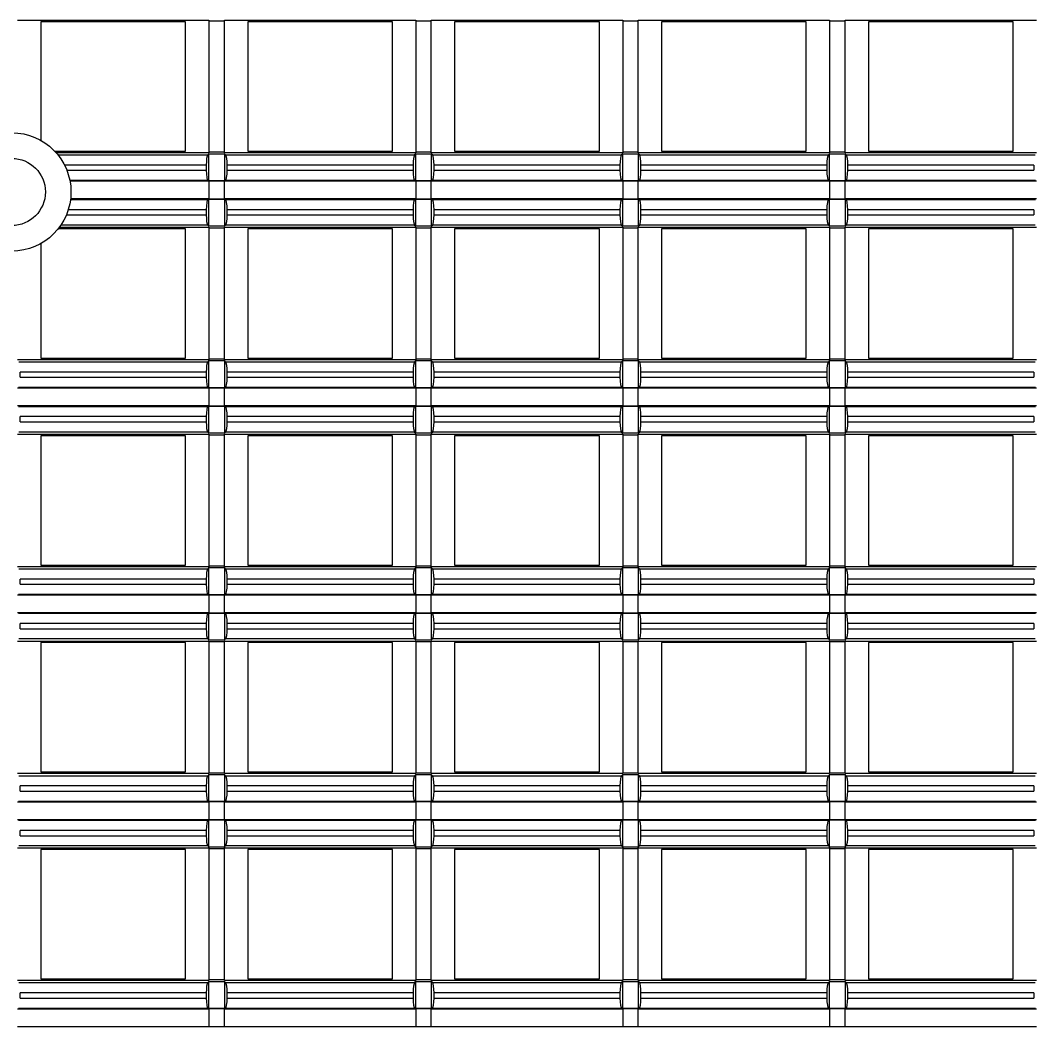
# Model space of a CAD drawing. Header units: inches. Extents: x 0 to 653, y 0 to 346.
# Drawn here: x 92.12 to 111.72, y 211.21 to 230.66 of the extents above; entities that cross this region are included whole.
import ezdxf

# ---------------------------------------------------------------- set-up
doc = ezdxf.new("R2010")
doc.units = ezdxf.units.IN
doc.header["$LTSCALE"] = 35.925693
doc.header["$MEASUREMENT"] = 0
doc.layers.get('0').update_dxf_attribs({"linetype": 'CONTINUOUS'})
doc.layers.add('2', color=7, linetype='CONTINUOUS')
doc.layers.add('71', color=7, linetype='CONTINUOUS')

msp = doc.modelspace()

# ---------------------------------------------------------------- linework, layer by layer
at = {"color": 3, "linetype": 'Continuous'}
msp.add_circle((91.96, 227.344), 0.65, dxfattribs=at)
at = {"layer": '2', "color": 132, "linetype": 'Continuous', "true_color": 0x00cccc}
for p, q in [((92.072, 230.663), (95.772, 230.663)), ((92.522, 230.631), (92.522, 228.342)), ((95.322, 230.631), (92.522, 230.631)), ((95.322, 228.132), (95.322, 230.631)), ((95.772, 230.663), (95.772, 228.1)), ((96.072, 230.645), (95.772, 230.645)), ((96.072, 228.1), (96.072, 230.663)), ((96.072, 230.663), (99.772, 230.663)), ((96.522, 230.631), (96.522, 228.132)), ((99.322, 230.631), (96.522, 230.631)), ((99.322, 228.132), (99.322, 230.631)), ((99.772, 230.663), (99.772, 228.1)), ((100.072, 230.645), (99.772, 230.645)), ((100.072, 228.1), (100.072, 230.663)), ((100.072, 230.663), (103.772, 230.663)), ((100.522, 230.631), (100.522, 228.132)), ((103.322, 230.631), (100.522, 230.631)), ((103.322, 228.132), (103.322, 230.631)), ((103.772, 230.663), (103.772, 228.1)), ((104.072, 230.645), (103.772, 230.645)), ((104.072, 228.1), (104.072, 230.663)), ((104.072, 230.663), (107.772, 230.663)), ((104.522, 230.631), (104.522, 228.132)), ((107.322, 230.631), (104.522, 230.631)), ((107.322, 228.132), (107.322, 230.631)), ((107.772, 230.663), (107.772, 228.1)), ((108.072, 230.645), (107.772, 230.645)), ((108.072, 228.1), (108.072, 230.663)), ((108.072, 230.663), (111.772, 230.663)), ((108.522, 230.631), (108.522, 228.132)), ((111.322, 230.631), (108.522, 230.631)), ((111.322, 228.132), (111.322, 230.631)), ((92.791, 228.132), (95.322, 228.132)), ((95.772, 228.1), (92.82, 228.1)), ((95.772, 228.118), (96.072, 228.118)), ((99.772, 228.1), (96.072, 228.1)), ((96.522, 228.132), (99.322, 228.132)), ((99.772, 228.118), (100.072, 228.118)), ((103.772, 228.1), (100.072, 228.1)), ((100.522, 228.132), (103.322, 228.132)), ((103.772, 228.118), (104.072, 228.118)), ((107.772, 228.1), (104.072, 228.1)), ((104.522, 228.132), (107.322, 228.132)), ((107.772, 228.118), (108.072, 228.118)), ((111.772, 228.1), (108.072, 228.1)), ((108.522, 228.132), (111.322, 228.132)), ((92.854, 228.059), (95.749, 228.059)), ((95.772, 228.083), (95.749, 228.059)), ((95.772, 227.559), (95.772, 228.083)), ((95.772, 228.083), (96.072, 228.083)), ((96.072, 228.083), (96.072, 227.559)), ((96.095, 228.059), (96.072, 228.083)), ((96.095, 228.059), (99.748, 228.059)), ((99.772, 228.083), (99.748, 228.059)), ((99.772, 227.559), (99.772, 228.083)), ((99.772, 228.083), (100.072, 228.083)), ((100.072, 228.083), (100.072, 227.559)), ((100.095, 228.059), (100.072, 228.083)), ((100.095, 228.059), (103.748, 228.059)), ((103.772, 228.083), (103.748, 228.059)), ((103.772, 227.559), (103.772, 228.083)), ((103.772, 228.083), (104.072, 228.083)), ((104.072, 228.083), (104.072, 227.559)), ((104.095, 228.059), (104.072, 228.083)), ((104.095, 228.059), (107.748, 228.059)), ((107.772, 228.083), (107.748, 228.059)), ((107.772, 227.559), (107.772, 228.083)), ((107.772, 228.083), (108.072, 228.083)), ((108.072, 228.083), (108.072, 227.559)), ((108.095, 228.059), (108.072, 228.083)), ((108.095, 228.059), (111.748, 228.059)), ((95.719, 227.862), (92.981, 227.862)), ((93.026, 227.763), (95.719, 227.763)), ((95.719, 227.862), (95.719, 227.763)), ((96.124, 227.763), (96.124, 227.862)), ((99.719, 227.862), (96.124, 227.862)), ((96.124, 227.763), (99.719, 227.763)), ((99.719, 227.862), (99.719, 227.763)), ((100.124, 227.763), (100.124, 227.862)), ((103.719, 227.862), (100.124, 227.862)), ((100.124, 227.763), (103.719, 227.763)), ((103.719, 227.862), (103.719, 227.763)), ((104.124, 227.763), (104.124, 227.862)), ((107.719, 227.862), (104.124, 227.862)), ((104.124, 227.763), (107.719, 227.763)), ((107.719, 227.862), (107.719, 227.763)), ((108.124, 227.763), (108.124, 227.862)), ((111.719, 227.862), (108.124, 227.862)), ((108.124, 227.763), (111.719, 227.763)), ((111.719, 227.862), (111.719, 227.763)), ((95.753, 227.563), (93.084, 227.563)), ((93.085, 227.556), (95.772, 227.556)), ((95.753, 227.563), (95.772, 227.559)), ((96.072, 227.559), (95.772, 227.559)), ((95.772, 227.556), (95.772, 227.208)), ((96.072, 227.552), (95.772, 227.552)), ((96.072, 227.559), (96.09, 227.563)), ((96.072, 227.208), (96.072, 227.556)), ((96.072, 227.556), (99.772, 227.556)), ((99.753, 227.563), (96.09, 227.563)), ((99.753, 227.563), (99.772, 227.559)), ((100.072, 227.559), (99.772, 227.559)), ((99.772, 227.556), (99.772, 227.208)), ((100.072, 227.552), (99.772, 227.552)), ((100.072, 227.559), (100.09, 227.563)), ((100.072, 227.208), (100.072, 227.556)), ((100.072, 227.556), (103.772, 227.556)), ((103.753, 227.563), (100.09, 227.563)), ((103.753, 227.563), (103.772, 227.559)), ((104.072, 227.559), (103.772, 227.559)), ((103.772, 227.556), (103.772, 227.208)), ((104.072, 227.552), (103.772, 227.552)), ((104.072, 227.559), (104.09, 227.563)), ((104.072, 227.208), (104.072, 227.556)), ((104.072, 227.556), (107.772, 227.556)), ((107.753, 227.563), (104.09, 227.563)), ((107.753, 227.563), (107.772, 227.559)), ((108.072, 227.559), (107.772, 227.559)), ((107.772, 227.556), (107.772, 227.208)), ((108.072, 227.552), (107.772, 227.552)), ((108.072, 227.559), (108.09, 227.563)), ((108.072, 227.208), (108.072, 227.556)), ((108.072, 227.556), (111.772, 227.556)), ((111.753, 227.563), (108.09, 227.563)), ((93.096, 227.2), (95.753, 227.2)), ((95.772, 227.208), (93.097, 227.208)), ((95.772, 227.204), (95.753, 227.2)), ((95.772, 227.211), (96.072, 227.211)), ((95.772, 226.68), (95.772, 227.204)), ((95.772, 227.204), (96.072, 227.204)), ((99.772, 227.208), (96.072, 227.208)), ((96.072, 227.204), (96.072, 226.68)), ((96.09, 227.2), (96.072, 227.204)), ((96.09, 227.2), (99.753, 227.2)), ((99.772, 227.204), (99.753, 227.2)), ((99.772, 227.211), (100.072, 227.211)), ((99.772, 226.68), (99.772, 227.204)), ((99.772, 227.204), (100.072, 227.204)), ((103.772, 227.208), (100.072, 227.208)), ((100.072, 227.204), (100.072, 226.68)), ((100.09, 227.2), (100.072, 227.204)), ((100.09, 227.2), (103.753, 227.2)), ((103.772, 227.204), (103.753, 227.2)), ((103.772, 227.211), (104.072, 227.211)), ((103.772, 226.68), (103.772, 227.204)), ((103.772, 227.204), (104.072, 227.204)), ((107.772, 227.208), (104.072, 227.208)), ((104.072, 227.204), (104.072, 226.68)), ((104.09, 227.2), (104.072, 227.204)), ((104.09, 227.2), (107.753, 227.2)), ((107.772, 227.204), (107.753, 227.2)), ((107.772, 227.211), (108.072, 227.211)), ((107.772, 226.68), (107.772, 227.204)), ((107.772, 227.204), (108.072, 227.204)), ((111.772, 227.208), (108.072, 227.208)), ((108.072, 227.204), (108.072, 226.68)), ((108.09, 227.2), (108.072, 227.204)), ((108.09, 227.2), (111.753, 227.2)), ((95.719, 227.001), (93.053, 227.001)), ((95.719, 227.001), (95.719, 226.901)), ((96.124, 226.901), (96.124, 227.001)), ((99.719, 227.001), (96.124, 227.001)), ((99.719, 227.001), (99.719, 226.901)), ((100.124, 226.901), (100.124, 227.001)), ((103.719, 227.001), (100.124, 227.001)), ((103.719, 227.001), (103.719, 226.901)), ((104.124, 226.901), (104.124, 227.001)), ((107.719, 227.001), (104.124, 227.001)), ((107.719, 227.001), (107.719, 226.901)), ((108.124, 226.901), (108.124, 227.001)), ((111.719, 227.001), (108.124, 227.001)), ((111.719, 227.001), (111.719, 226.901)), ((93.016, 226.901), (95.719, 226.901)), ((96.124, 226.901), (99.719, 226.901)), ((100.124, 226.901), (103.719, 226.901)), ((104.124, 226.901), (107.719, 226.901)), ((108.124, 226.901), (111.719, 226.901)), ((95.322, 226.632), (92.857, 226.632)), ((92.881, 226.663), (95.772, 226.663)), ((95.749, 226.704), (92.91, 226.704)), ((95.322, 224.132), (95.322, 226.632)), ((95.749, 226.704), (95.772, 226.68)), ((96.072, 226.68), (95.772, 226.68)), ((95.772, 226.663), (95.772, 224.1)), ((96.072, 226.645), (95.772, 226.645)), ((96.072, 226.68), (96.095, 226.704)), ((96.072, 224.1), (96.072, 226.663)), ((96.072, 226.663), (99.772, 226.663)), ((99.748, 226.704), (96.095, 226.704)), ((96.522, 226.632), (96.522, 224.132)), ((99.322, 226.632), (96.522, 226.632)), ((99.322, 224.132), (99.322, 226.632)), ((99.748, 226.704), (99.772, 226.68)), ((100.072, 226.68), (99.772, 226.68)), ((99.772, 226.663), (99.772, 224.1)), ((100.072, 226.645), (99.772, 226.645)), ((100.072, 226.68), (100.095, 226.704)), ((100.072, 224.1), (100.072, 226.663)), ((100.072, 226.663), (103.772, 226.663)), ((103.748, 226.704), (100.095, 226.704)), ((100.522, 226.632), (100.522, 224.132)), ((103.322, 226.632), (100.522, 226.632)), ((103.322, 224.132), (103.322, 226.632)), ((103.748, 226.704), (103.772, 226.68)), ((104.072, 226.68), (103.772, 226.68)), ((103.772, 226.663), (103.772, 224.1)), ((104.072, 226.645), (103.772, 226.645)), ((104.072, 226.68), (104.095, 226.704)), ((104.072, 224.1), (104.072, 226.663)), ((104.072, 226.663), (107.772, 226.663)), ((107.748, 226.704), (104.095, 226.704)), ((104.522, 226.632), (104.522, 224.132)), ((107.322, 226.632), (104.522, 226.632)), ((107.322, 224.132), (107.322, 226.632)), ((107.748, 226.704), (107.772, 226.68)), ((108.072, 226.68), (107.772, 226.68)), ((107.772, 226.663), (107.772, 224.1)), ((108.072, 226.645), (107.772, 226.645)), ((108.072, 226.68), (108.095, 226.704)), ((108.072, 224.1), (108.072, 226.663)), ((108.072, 226.663), (111.772, 226.663)), ((111.748, 226.704), (108.095, 226.704)), ((108.522, 226.632), (108.522, 224.132)), ((111.322, 226.632), (108.522, 226.632)), ((111.322, 224.132), (111.322, 226.632)), ((92.522, 226.346), (92.522, 224.132)), ((95.772, 224.1), (92.072, 224.1)), ((92.095, 224.059), (95.749, 224.059)), ((92.522, 224.132), (95.322, 224.132)), ((95.772, 224.083), (95.749, 224.059)), ((95.772, 224.118), (96.072, 224.118)), ((95.772, 223.559), (95.772, 224.083)), ((95.772, 224.083), (96.072, 224.083)), ((99.772, 224.1), (96.072, 224.1)), ((96.072, 224.083), (96.072, 223.559)), ((96.095, 224.059), (96.072, 224.083)), ((96.095, 224.059), (99.748, 224.059)), ((96.522, 224.132), (99.322, 224.132)), ((99.772, 224.083), (99.748, 224.059)), ((99.772, 224.118), (100.072, 224.118)), ((99.772, 223.559), (99.772, 224.083)), ((99.772, 224.083), (100.072, 224.083)), ((103.772, 224.1), (100.072, 224.1)), ((100.072, 224.083), (100.072, 223.559)), ((100.095, 224.059), (100.072, 224.083)), ((100.095, 224.059), (103.748, 224.059)), ((100.522, 224.132), (103.322, 224.132)), ((103.772, 224.083), (103.748, 224.059)), ((103.772, 224.118), (104.072, 224.118)), ((103.772, 223.559), (103.772, 224.083)), ((103.772, 224.083), (104.072, 224.083)), ((107.772, 224.1), (104.072, 224.1)), ((104.072, 224.083), (104.072, 223.559)), ((104.095, 224.059), (104.072, 224.083)), ((104.095, 224.059), (107.748, 224.059)), ((104.522, 224.132), (107.322, 224.132)), ((107.772, 224.083), (107.748, 224.059)), ((107.772, 224.118), (108.072, 224.118)), ((107.772, 223.559), (107.772, 224.083)), ((107.772, 224.083), (108.072, 224.083)), ((111.772, 224.1), (108.072, 224.1)), ((108.072, 224.083), (108.072, 223.559)), ((108.095, 224.059), (108.072, 224.083)), ((108.095, 224.059), (111.748, 224.059)), ((108.522, 224.132), (111.322, 224.132)), ((92.124, 223.763), (92.124, 223.862)), ((95.719, 223.862), (92.124, 223.862)), ((95.719, 223.862), (95.719, 223.763)), ((96.124, 223.763), (96.124, 223.862)), ((99.719, 223.862), (96.124, 223.862)), ((99.719, 223.862), (99.719, 223.763)), ((100.124, 223.763), (100.124, 223.862)), ((103.719, 223.862), (100.124, 223.862)), ((103.719, 223.862), (103.719, 223.763)), ((104.124, 223.763), (104.124, 223.862)), ((107.719, 223.862), (104.124, 223.862)), ((107.719, 223.862), (107.719, 223.763)), ((108.124, 223.763), (108.124, 223.862)), ((111.719, 223.862), (108.124, 223.862)), ((111.719, 223.862), (111.719, 223.763)), ((92.124, 223.763), (95.719, 223.763)), ((96.124, 223.763), (99.719, 223.763)), ((100.124, 223.763), (103.719, 223.763)), ((104.124, 223.763), (107.719, 223.763)), ((108.124, 223.763), (111.719, 223.763)), ((92.072, 223.556), (95.772, 223.556)), ((95.753, 223.563), (92.09, 223.563)), ((95.753, 223.563), (95.772, 223.559)), ((96.072, 223.559), (95.772, 223.559)), ((95.772, 223.556), (95.772, 223.208)), ((96.072, 223.552), (95.772, 223.552)), ((96.072, 223.559), (96.09, 223.563)), ((96.072, 223.208), (96.072, 223.556)), ((96.072, 223.556), (99.772, 223.556)), ((99.753, 223.563), (96.09, 223.563)), ((99.753, 223.563), (99.772, 223.559)), ((100.072, 223.559), (99.772, 223.559)), ((99.772, 223.556), (99.772, 223.208)), ((100.072, 223.552), (99.772, 223.552)), ((100.072, 223.559), (100.09, 223.563)), ((100.072, 223.208), (100.072, 223.556)), ((100.072, 223.556), (103.772, 223.556)), ((103.753, 223.563), (100.09, 223.563)), ((103.753, 223.563), (103.772, 223.559)), ((104.072, 223.559), (103.772, 223.559)), ((103.772, 223.556), (103.772, 223.208)), ((104.072, 223.552), (103.772, 223.552)), ((104.072, 223.559), (104.09, 223.563)), ((104.072, 223.208), (104.072, 223.556)), ((104.072, 223.556), (107.772, 223.556)), ((107.753, 223.563), (104.09, 223.563)), ((107.753, 223.563), (107.772, 223.559)), ((108.072, 223.559), (107.772, 223.559)), ((107.772, 223.556), (107.772, 223.208)), ((108.072, 223.552), (107.772, 223.552)), ((108.072, 223.559), (108.09, 223.563)), ((108.072, 223.208), (108.072, 223.556)), ((108.072, 223.556), (111.772, 223.556)), ((111.753, 223.563), (108.09, 223.563)), ((95.772, 223.208), (92.072, 223.208)), ((92.09, 223.2), (95.753, 223.2)), ((95.772, 223.204), (95.753, 223.2)), ((95.772, 223.211), (96.072, 223.211)), ((95.772, 222.681), (95.772, 223.204)), ((95.772, 223.204), (96.072, 223.204)), ((99.772, 223.208), (96.072, 223.208)), ((96.072, 223.204), (96.072, 222.681)), ((96.09, 223.2), (96.072, 223.204)), ((96.09, 223.2), (99.753, 223.2)), ((99.772, 223.204), (99.753, 223.2)), ((99.772, 223.211), (100.072, 223.211)), ((99.772, 222.681), (99.772, 223.204)), ((99.772, 223.204), (100.072, 223.204)), ((103.772, 223.208), (100.072, 223.208)), ((100.072, 223.204), (100.072, 222.681)), ((100.09, 223.2), (100.072, 223.204)), ((100.09, 223.2), (103.753, 223.2)), ((103.772, 223.204), (103.753, 223.2)), ((103.772, 223.211), (104.072, 223.211)), ((103.772, 222.681), (103.772, 223.204)), ((103.772, 223.204), (104.072, 223.204)), ((107.772, 223.208), (104.072, 223.208)), ((104.072, 223.204), (104.072, 222.681)), ((104.09, 223.2), (104.072, 223.204)), ((104.09, 223.2), (107.753, 223.2)), ((107.772, 223.204), (107.753, 223.2)), ((107.772, 223.211), (108.072, 223.211)), ((107.772, 222.681), (107.772, 223.204)), ((107.772, 223.204), (108.072, 223.204)), ((111.772, 223.208), (108.072, 223.208)), ((108.072, 223.204), (108.072, 222.681)), ((108.09, 223.2), (108.072, 223.204)), ((108.09, 223.2), (111.753, 223.2)), ((92.124, 222.901), (92.124, 223.001)), ((95.719, 223.001), (92.124, 223.001)), ((95.719, 223.001), (95.719, 222.901)), ((96.124, 222.901), (96.124, 223.001)), ((99.719, 223.001), (96.124, 223.001)), ((99.719, 223.001), (99.719, 222.901)), ((100.124, 222.901), (100.124, 223.001)), ((103.719, 223.001), (100.124, 223.001)), ((103.719, 223.001), (103.719, 222.901)), ((104.124, 222.901), (104.124, 223.001)), ((107.719, 223.001), (104.124, 223.001)), ((107.719, 223.001), (107.719, 222.901)), ((108.124, 222.901), (108.124, 223.001)), ((111.719, 223.001), (108.124, 223.001)), ((111.719, 223.001), (111.719, 222.901)), ((92.124, 222.901), (95.719, 222.901)), ((96.124, 222.901), (99.719, 222.901)), ((100.124, 222.901), (103.719, 222.901)), ((104.124, 222.901), (107.719, 222.901)), ((108.124, 222.901), (111.719, 222.901)), ((92.072, 222.663), (95.772, 222.663)), ((95.749, 222.704), (92.095, 222.704)), ((92.522, 222.632), (92.522, 220.132)), ((95.322, 222.632), (92.522, 222.632)), ((95.322, 220.132), (95.322, 222.632)), ((95.749, 222.704), (95.772, 222.681)), ((96.072, 222.681), (95.772, 222.681)), ((95.772, 222.663), (95.772, 220.1)), ((96.072, 222.645), (95.772, 222.645)), ((96.072, 222.681), (96.095, 222.704)), ((96.072, 220.1), (96.072, 222.663)), ((96.072, 222.663), (99.772, 222.663)), ((99.748, 222.704), (96.095, 222.704)), ((96.522, 222.632), (96.522, 220.132)), ((99.322, 222.632), (96.522, 222.632)), ((99.322, 220.132), (99.322, 222.632)), ((99.748, 222.704), (99.772, 222.681)), ((100.072, 222.681), (99.772, 222.681)), ((99.772, 222.663), (99.772, 220.1)), ((100.072, 222.645), (99.772, 222.645)), ((100.072, 222.681), (100.095, 222.704)), ((100.072, 220.1), (100.072, 222.663)), ((100.072, 222.663), (103.772, 222.663)), ((103.748, 222.704), (100.095, 222.704)), ((100.522, 222.632), (100.522, 220.132)), ((103.322, 222.632), (100.522, 222.632)), ((103.322, 220.132), (103.322, 222.632)), ((103.748, 222.704), (103.772, 222.681)), ((104.072, 222.681), (103.772, 222.681)), ((103.772, 222.663), (103.772, 220.1)), ((104.072, 222.645), (103.772, 222.645)), ((104.072, 222.681), (104.095, 222.704)), ((104.072, 220.1), (104.072, 222.663)), ((104.072, 222.663), (107.772, 222.663)), ((107.748, 222.704), (104.095, 222.704)), ((104.522, 222.632), (104.522, 220.132)), ((107.322, 222.632), (104.522, 222.632)), ((107.322, 220.132), (107.322, 222.632)), ((107.748, 222.704), (107.772, 222.681)), ((108.072, 222.681), (107.772, 222.681)), ((107.772, 222.663), (107.772, 220.1)), ((108.072, 222.645), (107.772, 222.645)), ((108.072, 222.681), (108.095, 222.704)), ((108.072, 220.1), (108.072, 222.663)), ((108.072, 222.663), (111.772, 222.663)), ((111.748, 222.704), (108.095, 222.704)), ((108.522, 222.632), (108.522, 220.132)), ((111.322, 222.632), (108.522, 222.632)), ((111.322, 220.132), (111.322, 222.632)), ((95.772, 220.1), (92.072, 220.1)), ((92.095, 220.059), (95.749, 220.059)), ((92.522, 220.132), (95.322, 220.132)), ((95.772, 220.083), (95.749, 220.059)), ((95.772, 220.118), (96.072, 220.118)), ((95.772, 219.559), (95.772, 220.083)), ((95.772, 220.083), (96.072, 220.083)), ((99.772, 220.1), (96.072, 220.1)), ((96.072, 220.083), (96.072, 219.559)), ((96.095, 220.059), (96.072, 220.083)), ((96.095, 220.059), (99.748, 220.059)), ((96.522, 220.132), (99.322, 220.132)), ((99.772, 220.083), (99.748, 220.059)), ((99.772, 220.118), (100.072, 220.118)), ((99.772, 219.559), (99.772, 220.083)), ((99.772, 220.083), (100.072, 220.083)), ((103.772, 220.1), (100.072, 220.1)), ((100.072, 220.083), (100.072, 219.559)), ((100.095, 220.059), (100.072, 220.083)), ((100.095, 220.059), (103.748, 220.059)), ((100.522, 220.132), (103.322, 220.132)), ((103.772, 220.083), (103.748, 220.059)), ((103.772, 220.118), (104.072, 220.118)), ((103.772, 219.559), (103.772, 220.083)), ((103.772, 220.083), (104.072, 220.083)), ((107.772, 220.1), (104.072, 220.1)), ((104.072, 220.083), (104.072, 219.559)), ((104.095, 220.059), (104.072, 220.083)), ((104.095, 220.059), (107.748, 220.059)), ((104.522, 220.132), (107.322, 220.132)), ((107.772, 220.083), (107.748, 220.059)), ((107.772, 220.118), (108.072, 220.118)), ((107.772, 219.559), (107.772, 220.083)), ((107.772, 220.083), (108.072, 220.083)), ((111.772, 220.1), (108.072, 220.1)), ((108.072, 220.083), (108.072, 219.559)), ((108.095, 220.059), (108.072, 220.083)), ((108.095, 220.059), (111.748, 220.059)), ((108.522, 220.132), (111.322, 220.132)), ((92.124, 219.763), (92.124, 219.862)), ((95.719, 219.862), (92.124, 219.862)), ((95.719, 219.862), (95.719, 219.763)), ((96.124, 219.763), (96.124, 219.862)), ((99.719, 219.862), (96.124, 219.862)), ((99.719, 219.862), (99.719, 219.763)), ((100.124, 219.763), (100.124, 219.862)), ((103.719, 219.862), (100.124, 219.862)), ((103.719, 219.862), (103.719, 219.763)), ((104.124, 219.763), (104.124, 219.862)), ((107.719, 219.862), (104.124, 219.862)), ((107.719, 219.862), (107.719, 219.763)), ((108.124, 219.763), (108.124, 219.862)), ((111.719, 219.862), (108.124, 219.862)), ((111.719, 219.862), (111.719, 219.763)), ((92.124, 219.763), (95.719, 219.763)), ((96.124, 219.763), (99.719, 219.763)), ((100.124, 219.763), (103.719, 219.763)), ((104.124, 219.763), (107.719, 219.763)), ((108.124, 219.763), (111.719, 219.763)), ((92.072, 219.556), (95.772, 219.556)), ((95.753, 219.563), (92.09, 219.563)), ((95.753, 219.563), (95.772, 219.559)), ((96.072, 219.559), (95.772, 219.559)), ((95.772, 219.556), (95.772, 219.208)), ((96.072, 219.552), (95.772, 219.552)), ((96.072, 219.559), (96.09, 219.563)), ((96.072, 219.208), (96.072, 219.556)), ((96.072, 219.556), (99.772, 219.556)), ((99.753, 219.563), (96.09, 219.563)), ((99.753, 219.563), (99.772, 219.559)), ((100.072, 219.559), (99.772, 219.559)), ((99.772, 219.556), (99.772, 219.208)), ((100.072, 219.552), (99.772, 219.552)), ((100.072, 219.559), (100.09, 219.563)), ((100.072, 219.208), (100.072, 219.556)), ((100.072, 219.556), (103.772, 219.556)), ((103.753, 219.563), (100.09, 219.563)), ((103.753, 219.563), (103.772, 219.559)), ((104.072, 219.559), (103.772, 219.559)), ((103.772, 219.556), (103.772, 219.208)), ((104.072, 219.552), (103.772, 219.552)), ((104.072, 219.559), (104.09, 219.563)), ((104.072, 219.208), (104.072, 219.556)), ((104.072, 219.556), (107.772, 219.556)), ((107.753, 219.563), (104.09, 219.563)), ((107.753, 219.563), (107.772, 219.559)), ((108.072, 219.559), (107.772, 219.559)), ((107.772, 219.556), (107.772, 219.208)), ((108.072, 219.552), (107.772, 219.552)), ((108.072, 219.559), (108.09, 219.563)), ((108.072, 219.208), (108.072, 219.556)), ((108.072, 219.556), (111.772, 219.556)), ((111.753, 219.563), (108.09, 219.563)), ((95.772, 219.208), (92.072, 219.208)), ((92.09, 219.201), (95.753, 219.201)), ((95.772, 219.204), (95.753, 219.201)), ((95.772, 219.211), (96.072, 219.211)), ((95.772, 218.681), (95.772, 219.204)), ((95.772, 219.204), (96.072, 219.204)), ((99.772, 219.208), (96.072, 219.208)), ((96.072, 219.204), (96.072, 218.681)), ((96.09, 219.201), (96.072, 219.204)), ((96.09, 219.201), (99.753, 219.201)), ((99.772, 219.204), (99.753, 219.201)), ((99.772, 219.211), (100.072, 219.211)), ((99.772, 218.681), (99.772, 219.204)), ((99.772, 219.204), (100.072, 219.204)), ((103.772, 219.208), (100.072, 219.208)), ((100.072, 219.204), (100.072, 218.681)), ((100.09, 219.201), (100.072, 219.204)), ((100.09, 219.201), (103.753, 219.201)), ((103.772, 219.204), (103.753, 219.201)), ((103.772, 219.211), (104.072, 219.211)), ((103.772, 218.681), (103.772, 219.204)), ((103.772, 219.204), (104.072, 219.204)), ((107.772, 219.208), (104.072, 219.208)), ((104.072, 219.204), (104.072, 218.681)), ((104.09, 219.201), (104.072, 219.204)), ((104.09, 219.201), (107.753, 219.201)), ((107.772, 219.204), (107.753, 219.201)), ((107.772, 219.211), (108.072, 219.211)), ((107.772, 218.681), (107.772, 219.204)), ((107.772, 219.204), (108.072, 219.204)), ((111.772, 219.208), (108.072, 219.208)), ((108.072, 219.204), (108.072, 218.681)), ((108.09, 219.201), (108.072, 219.204)), ((108.09, 219.201), (111.753, 219.201)), ((92.124, 218.901), (92.124, 219.001)), ((95.719, 219.001), (92.124, 219.001)), ((92.124, 218.901), (95.719, 218.901)), ((95.719, 219.001), (95.719, 218.901)), ((96.124, 218.901), (96.124, 219.001)), ((99.719, 219.001), (96.124, 219.001)), ((96.124, 218.901), (99.719, 218.901)), ((99.719, 219.001), (99.719, 218.901)), ((100.124, 218.901), (100.124, 219.001)), ((103.719, 219.001), (100.124, 219.001)), ((100.124, 218.901), (103.719, 218.901)), ((103.719, 219.001), (103.719, 218.901)), ((104.124, 218.901), (104.124, 219.001)), ((107.719, 219.001), (104.124, 219.001)), ((104.124, 218.901), (107.719, 218.901)), ((107.719, 219.001), (107.719, 218.901)), ((108.124, 218.901), (108.124, 219.001)), ((111.719, 219.001), (108.124, 219.001)), ((108.124, 218.901), (111.719, 218.901)), ((111.719, 219.001), (111.719, 218.901)), ((95.749, 218.704), (92.095, 218.704)), ((95.749, 218.704), (95.772, 218.681)), ((96.072, 218.681), (95.772, 218.681)), ((96.072, 218.681), (96.095, 218.704)), ((99.748, 218.704), (96.095, 218.704)), ((99.748, 218.704), (99.772, 218.681)), ((100.072, 218.681), (99.772, 218.681)), ((100.072, 218.681), (100.095, 218.704)), ((103.748, 218.704), (100.095, 218.704)), ((103.748, 218.704), (103.772, 218.681)), ((104.072, 218.681), (103.772, 218.681)), ((104.072, 218.681), (104.095, 218.704)), ((107.748, 218.704), (104.095, 218.704)), ((107.748, 218.704), (107.772, 218.681)), ((108.072, 218.681), (107.772, 218.681)), ((108.072, 218.681), (108.095, 218.704)), ((111.748, 218.704), (108.095, 218.704)), ((92.072, 218.663), (95.772, 218.663)), ((92.522, 218.632), (92.522, 216.132)), ((95.322, 218.632), (92.522, 218.632)), ((95.322, 216.132), (95.322, 218.632)), ((95.772, 218.663), (95.772, 216.1)), ((96.072, 218.645), (95.772, 218.645)), ((96.072, 216.1), (96.072, 218.663)), ((96.072, 218.663), (99.772, 218.663)), ((96.522, 218.632), (96.522, 216.132)), ((99.322, 218.632), (96.522, 218.632)), ((99.322, 216.132), (99.322, 218.632)), ((99.772, 218.663), (99.772, 216.1)), ((100.072, 218.645), (99.772, 218.645)), ((100.072, 216.1), (100.072, 218.663)), ((100.072, 218.663), (103.772, 218.663)), ((100.522, 218.632), (100.522, 216.132)), ((103.322, 218.632), (100.522, 218.632)), ((103.322, 216.132), (103.322, 218.632)), ((103.772, 218.663), (103.772, 216.1)), ((104.072, 218.645), (103.772, 218.645)), ((104.072, 216.1), (104.072, 218.663)), ((104.072, 218.663), (107.772, 218.663)), ((104.522, 218.632), (104.522, 216.132)), ((107.322, 218.632), (104.522, 218.632)), ((107.322, 216.132), (107.322, 218.632)), ((107.772, 218.663), (107.772, 216.1)), ((108.072, 218.645), (107.772, 218.645)), ((108.072, 216.1), (108.072, 218.663)), ((108.072, 218.663), (111.772, 218.663)), ((108.522, 218.632), (108.522, 216.132)), ((111.322, 218.632), (108.522, 218.632)), ((111.322, 216.132), (111.322, 218.632)), ((92.522, 216.132), (95.322, 216.132)), ((96.522, 216.132), (99.322, 216.132)), ((100.522, 216.132), (103.322, 216.132)), ((104.522, 216.132), (107.322, 216.132)), ((108.522, 216.132), (111.322, 216.132)), ((95.772, 216.1), (92.072, 216.1)), ((92.095, 216.059), (95.749, 216.059)), ((95.772, 216.083), (95.749, 216.059)), ((95.772, 216.118), (96.072, 216.118)), ((95.772, 215.559), (95.772, 216.083)), ((95.772, 216.083), (96.072, 216.083)), ((99.772, 216.1), (96.072, 216.1)), ((96.072, 216.083), (96.072, 215.559)), ((96.095, 216.059), (96.072, 216.083)), ((96.095, 216.059), (99.748, 216.059)), ((99.772, 216.083), (99.748, 216.059)), ((99.772, 216.118), (100.072, 216.118)), ((99.772, 215.559), (99.772, 216.083)), ((99.772, 216.083), (100.072, 216.083)), ((103.772, 216.1), (100.072, 216.1)), ((100.072, 216.083), (100.072, 215.559)), ((100.095, 216.059), (100.072, 216.083)), ((100.095, 216.059), (103.748, 216.059)), ((103.772, 216.083), (103.748, 216.059)), ((103.772, 216.118), (104.072, 216.118)), ((103.772, 215.559), (103.772, 216.083)), ((103.772, 216.083), (104.072, 216.083)), ((107.772, 216.1), (104.072, 216.1)), ((104.072, 216.083), (104.072, 215.559)), ((104.095, 216.059), (104.072, 216.083)), ((104.095, 216.059), (107.748, 216.059)), ((107.772, 216.083), (107.748, 216.059)), ((107.772, 216.118), (108.072, 216.118)), ((107.772, 215.559), (107.772, 216.083)), ((107.772, 216.083), (108.072, 216.083)), ((111.772, 216.1), (108.072, 216.1)), ((108.072, 216.083), (108.072, 215.559)), ((108.095, 216.059), (108.072, 216.083)), ((108.095, 216.059), (111.748, 216.059)), ((92.124, 215.763), (92.124, 215.863)), ((95.719, 215.863), (92.124, 215.863)), ((92.124, 215.763), (95.719, 215.763)), ((95.719, 215.863), (95.719, 215.763)), ((96.124, 215.763), (96.124, 215.863)), ((99.719, 215.863), (96.124, 215.863)), ((96.124, 215.763), (99.719, 215.763)), ((99.719, 215.863), (99.719, 215.763)), ((100.124, 215.763), (100.124, 215.863)), ((103.719, 215.863), (100.124, 215.863)), ((100.124, 215.763), (103.719, 215.763)), ((103.719, 215.863), (103.719, 215.763)), ((104.124, 215.763), (104.124, 215.863)), ((107.719, 215.863), (104.124, 215.863)), ((104.124, 215.763), (107.719, 215.763)), ((107.719, 215.863), (107.719, 215.763)), ((108.124, 215.763), (108.124, 215.863)), ((111.719, 215.863), (108.124, 215.863)), ((108.124, 215.763), (111.719, 215.763)), ((111.719, 215.863), (111.719, 215.763)), ((92.072, 215.556), (95.772, 215.556)), ((95.753, 215.563), (92.09, 215.563)), ((95.753, 215.563), (95.772, 215.559)), ((96.072, 215.559), (95.772, 215.559)), ((95.772, 215.556), (95.772, 215.208)), ((96.072, 215.552), (95.772, 215.552)), ((96.072, 215.559), (96.09, 215.563)), ((96.072, 215.208), (96.072, 215.556)), ((96.072, 215.556), (99.772, 215.556)), ((99.753, 215.563), (96.09, 215.563)), ((99.753, 215.563), (99.772, 215.559)), ((100.072, 215.559), (99.772, 215.559)), ((99.772, 215.556), (99.772, 215.208)), ((100.072, 215.552), (99.772, 215.552)), ((100.072, 215.559), (100.09, 215.563)), ((100.072, 215.208), (100.072, 215.556)), ((100.072, 215.556), (103.772, 215.556)), ((103.753, 215.563), (100.09, 215.563)), ((103.753, 215.563), (103.772, 215.559)), ((104.072, 215.559), (103.772, 215.559)), ((103.772, 215.556), (103.772, 215.208)), ((104.072, 215.552), (103.772, 215.552)), ((104.072, 215.559), (104.09, 215.563)), ((104.072, 215.208), (104.072, 215.556)), ((104.072, 215.556), (107.772, 215.556)), ((107.753, 215.563), (104.09, 215.563)), ((107.753, 215.563), (107.772, 215.559)), ((108.072, 215.559), (107.772, 215.559)), ((107.772, 215.556), (107.772, 215.208)), ((108.072, 215.552), (107.772, 215.552)), ((108.072, 215.559), (108.09, 215.563)), ((108.072, 215.208), (108.072, 215.556)), ((108.072, 215.556), (111.772, 215.556)), ((111.753, 215.563), (108.09, 215.563)), ((95.772, 215.208), (92.072, 215.208)), ((92.09, 215.201), (95.753, 215.201)), ((95.772, 215.204), (95.753, 215.201)), ((95.772, 215.211), (96.072, 215.211)), ((95.772, 214.681), (95.772, 215.204)), ((95.772, 215.204), (96.072, 215.204)), ((99.772, 215.208), (96.072, 215.208)), ((96.072, 215.204), (96.072, 214.681)), ((96.09, 215.201), (96.072, 215.204)), ((96.09, 215.201), (99.753, 215.201)), ((99.772, 215.204), (99.753, 215.201)), ((99.772, 215.211), (100.072, 215.211)), ((99.772, 214.681), (99.772, 215.204)), ((99.772, 215.204), (100.072, 215.204)), ((103.772, 215.208), (100.072, 215.208)), ((100.072, 215.204), (100.072, 214.681)), ((100.09, 215.201), (100.072, 215.204)), ((100.09, 215.201), (103.753, 215.201)), ((103.772, 215.204), (103.753, 215.201)), ((103.772, 215.211), (104.072, 215.211)), ((103.772, 214.681), (103.772, 215.204)), ((103.772, 215.204), (104.072, 215.204)), ((107.772, 215.208), (104.072, 215.208)), ((104.072, 215.204), (104.072, 214.681)), ((104.09, 215.201), (104.072, 215.204)), ((104.09, 215.201), (107.753, 215.201)), ((107.772, 215.204), (107.753, 215.201)), ((107.772, 215.211), (108.072, 215.211)), ((107.772, 214.681), (107.772, 215.204)), ((107.772, 215.204), (108.072, 215.204)), ((111.772, 215.208), (108.072, 215.208)), ((108.072, 215.204), (108.072, 214.681)), ((108.09, 215.201), (108.072, 215.204)), ((108.09, 215.201), (111.753, 215.201)), ((92.124, 214.901), (92.124, 215.001)), ((95.719, 215.001), (92.124, 215.001)), ((95.719, 215.001), (95.719, 214.901)), ((96.124, 214.901), (96.124, 215.001)), ((99.719, 215.001), (96.124, 215.001)), ((99.719, 215.001), (99.719, 214.901)), ((100.124, 214.901), (100.124, 215.001)), ((103.719, 215.001), (100.124, 215.001)), ((103.719, 215.001), (103.719, 214.901)), ((104.124, 214.901), (104.124, 215.001)), ((107.719, 215.001), (104.124, 215.001)), ((107.719, 215.001), (107.719, 214.901)), ((108.124, 214.901), (108.124, 215.001)), ((111.719, 215.001), (108.124, 215.001)), ((111.719, 215.001), (111.719, 214.901)), ((92.124, 214.901), (95.719, 214.901)), ((96.124, 214.901), (99.719, 214.901)), ((100.124, 214.901), (103.719, 214.901)), ((104.124, 214.901), (107.719, 214.901)), ((108.124, 214.901), (111.719, 214.901)), ((92.072, 214.663), (95.772, 214.663)), ((95.749, 214.704), (92.095, 214.704)), ((92.522, 214.632), (92.522, 212.132)), ((95.322, 214.632), (92.522, 214.632)), ((95.322, 212.132), (95.322, 214.632)), ((95.749, 214.704), (95.772, 214.681)), ((96.072, 214.681), (95.772, 214.681)), ((95.772, 214.663), (95.772, 212.1)), ((96.072, 214.645), (95.772, 214.645)), ((96.072, 214.681), (96.095, 214.704)), ((96.072, 212.1), (96.072, 214.663)), ((96.072, 214.663), (99.772, 214.663)), ((99.748, 214.704), (96.095, 214.704)), ((96.522, 214.632), (96.522, 212.132)), ((99.322, 214.632), (96.522, 214.632)), ((99.322, 212.132), (99.322, 214.632)), ((99.748, 214.704), (99.772, 214.681)), ((100.072, 214.681), (99.772, 214.681)), ((99.772, 214.663), (99.772, 212.1)), ((100.072, 214.645), (99.772, 214.645)), ((100.072, 214.681), (100.095, 214.704)), ((100.072, 212.1), (100.072, 214.663)), ((100.072, 214.663), (103.772, 214.663)), ((103.748, 214.704), (100.095, 214.704)), ((100.522, 214.632), (100.522, 212.132)), ((103.322, 214.632), (100.522, 214.632)), ((103.322, 212.132), (103.322, 214.632)), ((103.748, 214.704), (103.772, 214.681)), ((104.072, 214.681), (103.772, 214.681)), ((103.772, 214.663), (103.772, 212.1)), ((104.072, 214.645), (103.772, 214.645)), ((104.072, 214.681), (104.095, 214.704)), ((104.072, 212.1), (104.072, 214.663)), ((104.072, 214.663), (107.772, 214.663)), ((107.748, 214.704), (104.095, 214.704)), ((104.522, 214.632), (104.522, 212.132)), ((107.322, 214.632), (104.522, 214.632)), ((107.322, 212.132), (107.322, 214.632)), ((107.748, 214.704), (107.772, 214.681)), ((108.072, 214.681), (107.772, 214.681)), ((107.772, 214.663), (107.772, 212.1)), ((108.072, 214.645), (107.772, 214.645)), ((108.072, 214.681), (108.095, 214.704)), ((108.072, 212.1), (108.072, 214.663)), ((108.072, 214.663), (111.772, 214.663)), ((111.748, 214.704), (108.095, 214.704)), ((108.522, 214.632), (108.522, 212.132)), ((111.322, 214.632), (108.522, 214.632)), ((111.322, 212.132), (111.322, 214.632)), ((95.772, 212.1), (92.072, 212.1)), ((92.095, 212.06), (95.749, 212.06)), ((92.522, 212.132), (95.322, 212.132)), ((95.772, 212.083), (95.749, 212.06)), ((95.772, 212.118), (96.072, 212.118)), ((95.772, 211.559), (95.772, 212.083)), ((95.772, 212.083), (96.072, 212.083)), ((99.772, 212.1), (96.072, 212.1)), ((96.072, 212.083), (96.072, 211.559)), ((96.095, 212.06), (96.072, 212.083)), ((96.095, 212.06), (99.748, 212.06)), ((96.522, 212.132), (99.322, 212.132)), ((99.772, 212.083), (99.748, 212.06)), ((99.772, 212.118), (100.072, 212.118)), ((99.772, 211.559), (99.772, 212.083)), ((99.772, 212.083), (100.072, 212.083)), ((103.772, 212.1), (100.072, 212.1)), ((100.072, 212.083), (100.072, 211.559)), ((100.095, 212.06), (100.072, 212.083)), ((100.095, 212.06), (103.748, 212.06)), ((100.522, 212.132), (103.322, 212.132)), ((103.772, 212.083), (103.748, 212.06)), ((103.772, 212.118), (104.072, 212.118)), ((103.772, 211.559), (103.772, 212.083)), ((103.772, 212.083), (104.072, 212.083)), ((107.772, 212.1), (104.072, 212.1)), ((104.072, 212.083), (104.072, 211.559)), ((104.095, 212.06), (104.072, 212.083)), ((104.095, 212.06), (107.748, 212.06)), ((104.522, 212.132), (107.322, 212.132)), ((107.772, 212.083), (107.748, 212.06)), ((107.772, 212.118), (108.072, 212.118)), ((107.772, 211.559), (107.772, 212.083)), ((107.772, 212.083), (108.072, 212.083)), ((111.772, 212.1), (108.072, 212.1)), ((108.072, 212.083), (108.072, 211.559)), ((108.095, 212.06), (108.072, 212.083)), ((108.095, 212.06), (111.748, 212.06)), ((108.522, 212.132), (111.322, 212.132)), ((92.124, 211.763), (92.124, 211.863)), ((95.719, 211.863), (92.124, 211.863)), ((95.719, 211.863), (95.719, 211.763)), ((96.124, 211.763), (96.124, 211.863)), ((99.719, 211.863), (96.124, 211.863)), ((99.719, 211.863), (99.719, 211.763)), ((100.124, 211.763), (100.124, 211.863)), ((103.719, 211.863), (100.124, 211.863)), ((103.719, 211.863), (103.719, 211.763)), ((104.124, 211.763), (104.124, 211.863)), ((107.719, 211.863), (104.124, 211.863)), ((107.719, 211.863), (107.719, 211.763)), ((108.124, 211.763), (108.124, 211.863)), ((111.719, 211.863), (108.124, 211.863)), ((111.719, 211.863), (111.719, 211.763)), ((92.124, 211.763), (95.719, 211.763)), ((96.124, 211.763), (99.719, 211.763)), ((100.124, 211.763), (103.719, 211.763)), ((104.124, 211.763), (107.719, 211.763)), ((108.124, 211.763), (111.719, 211.763)), ((92.072, 211.556), (95.772, 211.556)), ((95.753, 211.563), (92.09, 211.563)), ((95.753, 211.563), (95.772, 211.559)), ((96.072, 211.559), (95.772, 211.559)), ((95.772, 211.556), (95.772, 211.208)), ((96.072, 211.552), (95.772, 211.552)), ((96.072, 211.559), (96.09, 211.563)), ((96.072, 211.208), (96.072, 211.556)), ((96.072, 211.556), (99.772, 211.556)), ((99.753, 211.563), (96.09, 211.563)), ((99.753, 211.563), (99.772, 211.559)), ((100.072, 211.559), (99.772, 211.559)), ((99.772, 211.556), (99.772, 211.208)), ((100.072, 211.552), (99.772, 211.552)), ((100.072, 211.559), (100.09, 211.563)), ((100.072, 211.208), (100.072, 211.556)), ((100.072, 211.556), (103.772, 211.556)), ((103.753, 211.563), (100.09, 211.563)), ((103.753, 211.563), (103.772, 211.559)), ((104.072, 211.559), (103.772, 211.559)), ((103.772, 211.556), (103.772, 211.208)), ((104.072, 211.552), (103.772, 211.552)), ((104.072, 211.559), (104.09, 211.563)), ((104.072, 211.208), (104.072, 211.556)), ((104.072, 211.556), (107.772, 211.556)), ((107.753, 211.563), (104.09, 211.563)), ((107.753, 211.563), (107.772, 211.559)), ((108.072, 211.559), (107.772, 211.559)), ((107.772, 211.556), (107.772, 211.208)), ((108.072, 211.552), (107.772, 211.552)), ((108.072, 211.559), (108.09, 211.563)), ((108.072, 211.208), (108.072, 211.556)), ((108.072, 211.556), (111.772, 211.556)), ((111.753, 211.563), (108.09, 211.563)), ((95.772, 211.208), (92.072, 211.208)), ((95.772, 211.211), (96.072, 211.211)), ((99.772, 211.208), (96.072, 211.208)), ((99.772, 211.211), (100.072, 211.211)), ((103.772, 211.208), (100.072, 211.208)), ((103.772, 211.211), (104.072, 211.211)), ((107.772, 211.208), (104.072, 211.208)), ((107.772, 211.211), (108.072, 211.211)), ((111.772, 211.208), (108.072, 211.208))]:
    msp.add_line(p, q, dxfattribs=at)
for centre, start_param, end_param in [((95.755, 227.862), 0.174533, 1.570796), ((96.089, 227.862), -1.570796, -0.174533), ((99.755, 227.862), 0.174533, 1.570796), ((100.089, 227.862), -1.570796, -0.174533), ((103.755, 227.862), 0.174533, 1.570796), ((104.089, 227.862), -1.570796, -0.174533), ((107.754, 227.862), 0.174533, 1.570796), ((108.089, 227.862), -1.570796, -0.174533), ((95.755, 227.763), 1.570796, 3.106686), ((96.089, 227.763), -3.106686, -1.570796), ((99.755, 227.763), 1.570796, 3.106686), ((100.089, 227.763), -3.106686, -1.570796), ((103.755, 227.763), 1.570796, 3.106686), ((104.089, 227.763), -3.106686, -1.570796), ((107.754, 227.763), -4.712389, -3.176499), ((108.089, 227.763), -3.106686, -1.570796), ((95.755, 227.001), 0.034907, 1.570796), ((96.089, 227.001), -1.570796, -0.034907), ((99.755, 227.001), 0.034907, 1.570796), ((100.089, 227.001), -1.570796, -0.034907), ((103.755, 227.001), 0.034907, 1.570796), ((104.089, 227.001), -1.570796, -0.034907), ((107.754, 227.001), 0.034907, 1.570796), ((108.089, 227.001), -1.570796, -0.034907), ((95.755, 226.901), 1.570796, 2.96706), ((96.089, 226.901), -2.96706, -1.570796), ((99.755, 226.901), 1.570796, 2.96706), ((100.089, 226.901), -2.96706, -1.570796), ((103.755, 226.901), -4.712389, -3.316126), ((104.089, 226.901), -2.96706, -1.570796), ((107.754, 226.901), -4.712389, -3.316126), ((108.089, 226.901), -2.96706, -1.570796), ((95.755, 223.862), 0.174533, 1.570796), ((96.089, 223.862), -1.570796, -0.174533), ((99.755, 223.862), 0.174533, 1.570796), ((100.089, 223.862), -1.570796, -0.174533), ((103.755, 223.862), 0.174533, 1.570796), ((104.089, 223.862), -1.570796, -0.174533), ((107.754, 223.862), 0.174533, 1.570796), ((108.089, 223.862), -1.570796, -0.174533), ((95.755, 223.763), 1.570796, 3.106686), ((96.089, 223.763), -3.106686, -1.570796), ((99.755, 223.763), 1.570796, 3.106686), ((100.089, 223.763), -3.106686, -1.570796), ((103.755, 223.763), 1.570796, 3.106686), ((104.089, 223.763), -3.106686, -1.570796), ((107.754, 223.763), -4.712389, -3.176499), ((108.089, 223.763), -3.106686, -1.570796), ((95.755, 223.001), 0.034907, 1.570796), ((96.089, 223.001), -1.570796, -0.034907), ((99.755, 223.001), 0.034907, 1.570796), ((100.089, 223.001), -1.570796, -0.034907), ((103.755, 223.001), 0.034907, 1.570796), ((104.089, 223.001), -1.570796, -0.034907), ((107.754, 223.001), 0.034907, 1.570796), ((108.089, 223.001), -1.570796, -0.034907), ((95.755, 222.901), 1.570796, 2.96706), ((96.089, 222.901), -2.96706, -1.570796), ((99.755, 222.901), 1.570796, 2.96706), ((100.089, 222.901), -2.96706, -1.570796), ((103.755, 222.901), -4.712389, -3.316126), ((104.089, 222.901), -2.96706, -1.570796), ((107.754, 222.901), -4.712389, -3.316126), ((108.089, 222.901), -2.96706, -1.570796), ((95.755, 219.862), 0.174533, 1.570796), ((96.089, 219.862), -1.570796, -0.174533), ((99.755, 219.862), 0.174533, 1.570796), ((100.089, 219.862), -1.570796, -0.174533), ((103.755, 219.862), 0.174533, 1.570796), ((104.089, 219.862), -1.570796, -0.174533), ((107.754, 219.862), 0.174533, 1.570796), ((108.089, 219.862), -1.570796, -0.174533), ((95.755, 219.763), 1.570796, 3.106686), ((96.089, 219.763), -3.106686, -1.570796), ((99.755, 219.763), 1.570796, 3.106686), ((100.089, 219.763), -3.106686, -1.570796), ((103.755, 219.763), -4.712389, -3.176499), ((104.089, 219.763), -3.106686, -1.570796), ((107.754, 219.763), -4.712389, -3.176499), ((108.089, 219.763), -3.106686, -1.570796), ((95.755, 219.001), 0.034907, 1.570796), ((96.089, 219.001), -1.570796, -0.034907), ((99.755, 219.001), 0.034907, 1.570796), ((100.089, 219.001), -1.570796, -0.034907), ((103.755, 219.001), 0.034907, 1.570796), ((104.089, 219.001), -1.570796, -0.034907), ((107.754, 219.001), 0.034907, 1.570796), ((108.089, 219.001), -1.570796, -0.034907), ((95.755, 218.901), 1.570796, 2.96706), ((96.089, 218.901), -2.96706, -1.570796), ((99.755, 218.901), 1.570796, 2.96706), ((100.089, 218.901), -2.96706, -1.570796), ((103.755, 218.901), -4.712389, -3.316126), ((104.089, 218.901), -2.96706, -1.570796), ((107.754, 218.901), -4.712389, -3.316126), ((108.089, 218.901), -2.96706, -1.570796), ((95.755, 215.863), 0.174533, 1.570796), ((96.089, 215.863), -1.570796, -0.174533), ((99.755, 215.863), 0.174533, 1.570796), ((100.089, 215.863), -1.570796, -0.174533), ((103.755, 215.863), 0.174533, 1.570796), ((104.089, 215.863), -1.570796, -0.174533), ((107.754, 215.863), 0.174533, 1.570796), ((108.089, 215.863), -1.570796, -0.174533), ((95.755, 215.763), 1.570796, 3.106686), ((96.089, 215.763), -3.106686, -1.570796), ((99.755, 215.763), 1.570796, 3.106686), ((100.089, 215.763), -3.106686, -1.570796), ((103.755, 215.763), -4.712389, -3.176499), ((104.089, 215.763), -3.106686, -1.570796), ((107.754, 215.763), -4.712389, -3.176499), ((108.089, 215.763), -3.106686, -1.570796), ((95.755, 215.001), 0.034907, 1.570796), ((96.089, 215.001), -1.570796, -0.034907), ((99.755, 215.001), 0.034907, 1.570796), ((100.089, 215.001), -1.570796, -0.034907), ((103.755, 215.001), 0.034907, 1.570796), ((104.089, 215.001), -1.570796, -0.034907), ((107.754, 215.001), 0.034907, 1.570796), ((108.089, 215.001), -1.570796, -0.034907), ((95.755, 214.901), 1.570796, 2.96706), ((96.089, 214.901), -2.96706, -1.570796), ((99.755, 214.901), 1.570796, 2.96706), ((100.089, 214.901), -2.96706, -1.570796), ((103.755, 214.901), -4.712389, -3.316126), ((104.089, 214.901), -2.96706, -1.570796), ((107.754, 214.901), -4.712389, -3.316126), ((108.089, 214.901), -2.96706, -1.570796), ((95.755, 211.863), 0.174533, 1.570796), ((96.089, 211.863), -1.570796, -0.174533), ((99.755, 211.863), 0.174533, 1.570796), ((100.089, 211.863), -1.570796, -0.174533), ((103.755, 211.863), 0.174533, 1.570796), ((104.089, 211.863), -1.570796, -0.174533), ((107.754, 211.863), 0.174533, 1.570796), ((108.089, 211.863), -1.570796, -0.174533), ((95.755, 211.763), 1.570796, 3.106686), ((96.089, 211.763), -3.106686, -1.570796), ((99.755, 211.763), 1.570796, 3.106686), ((100.089, 211.763), -3.106686, -1.570796), ((103.755, 211.763), -4.712389, -3.176499), ((104.089, 211.763), -3.106686, -1.570796), ((107.754, 211.763), -4.712389, -3.176499), ((108.089, 211.763), -3.106686, -1.570796)]:
    msp.add_ellipse(centre, major_axis=(0, 0.2), ratio=0.176327, start_param=start_param, end_param=end_param, dxfattribs=at)
at = {"layer": '71', "color": 3, "linetype": 'Continuous'}
msp.add_circle((91.96, 227.344), 1.145, dxfattribs=at)

doc.saveas('drawing.dxf')
